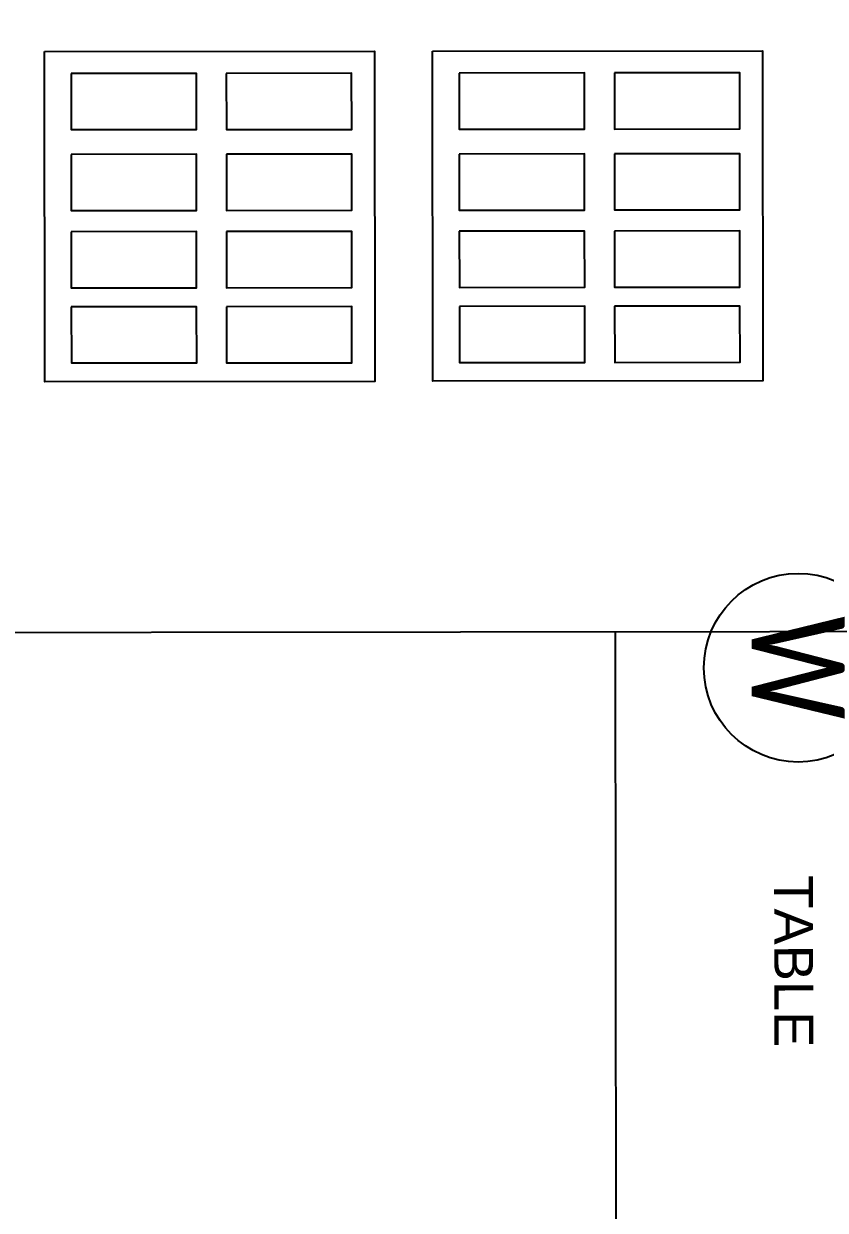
# Model space of a CAD drawing. Header units: feet. Extents: x -99009 to 3252343, y -11094690 to 9035152.
# Drawn here: x 2525981 to 2528132, y -1954768 to -1951585 of the extents above; entities that cross this region are included whole.
import ezdxf

# ---------------------------------------------------------------- set-up
doc = ezdxf.new("R2010")
doc.units = ezdxf.units.FT
doc.linetypes.add('HIDDEN', pattern=[0.375, 0.25, -0.125])
for name, color, linetype in [('1', 1, 'Continuous'), ('K-LINE', 7, 'Continuous'), ('TEXT DETAILS', 190, 'Continuous')]:
    doc.layers.add(name, color=color, linetype=linetype)
doc.layers.add('WALL', color=10, linetype='Continuous', lineweight=40)
doc.styles.add('Arial$001H0', font='arial.ttf')
doc.styles.add('CALIBRI', font='calibri.ttf', dxfattribs={"width": 0.8})

# ---------------------------------------------------------------- blocks, each defined once
blk = doc.blocks.new('W')
at = {"layer": 'TEXT DETAILS', "linetype": 'HIDDEN', "ltscale": 0.5}
blk.add_lwpolyline([(0, 0), (0, -500)], dxfattribs=at)
at = {"layer": 'TEXT DETAILS'}
blk.add_circle((0, -753), 253, dxfattribs=at)
at = {"layer": 'TEXT DETAILS', "insert": (0, -753), "char_height": 250, "width": 261.905, "attachment_point": 5, "style": 'CALIBRI'}
blk.add_mtext('W', dxfattribs=at)
blk = doc.blocks.new('WALL W SIDE')
blk.add_blockref('W', (3125, -200))

msp = doc.modelspace()

# ---------------------------------------------------------------- linework, layer by layer
at = {"color": 7, "linetype": 'Continuous', "lineweight": 25, "transparency": 33554684}
msp.add_line((2527568.68214, -1953215.55621), (2527572.56872, -1956638.74932), dxfattribs=at)
msp.add_lwpolyline([(2523837.91884, -1956642.98952), (2523834.03226, -1953219.79641), (2528812.62163, -1953214.14388), (2528816.50821, -1956637.33699)], dxfattribs=at)
at = {"layer": '1'}
msp.add_arc((2520410.24778, -1978395.99612), 100000, 84.1346387202, 194.3871675539, dxfattribs=at)
at = {"layer": 'K-LINE', "transparency": 33554687}
for points in [[(2526037.07166, -1951659.72512), (2526922.81307, -1951658.71948), (2526923.81871, -1952544.46089), (2526038.0773, -1952545.46653), (2526037.07166, -1951659.72512)], [(2527078.55955, -1951658.54265), (2527964.30096, -1951657.53701), (2527965.30661, -1952543.27842), (2527079.56519, -1952544.28406), (2527078.55955, -1951658.54265)]]:
    msp.add_lwpolyline(points, dxfattribs=at)
at = {"layer": 'K-LINE', "color": 1}
for points in [[(2527566.46311, -1951717.01138), (2527566.6341, -1951867.61716), (2527903.05222, -1951867.23521), (2527902.88122, -1951716.62942)], [(2526108.36441, -1951718.66686), (2526108.5354, -1951869.27264), (2526444.95352, -1951868.89068), (2526444.78252, -1951718.2849)], [(2526524.97521, -1951718.19385), (2526525.14621, -1951868.79964), (2526861.56432, -1951868.41768), (2526861.39333, -1951717.81189)], [(2527149.8523, -1951717.48439), (2527150.0233, -1951868.09017), (2527486.44141, -1951867.70821), (2527486.27042, -1951717.10243)], [(2526108.61091, -1951935.7739), (2526108.7819, -1952086.37968), (2526445.20001, -1952085.99772), (2526445.02902, -1951935.39194)], [(2526525.22171, -1951935.30089), (2526525.3927, -1952085.90668), (2526861.81082, -1952085.52472), (2526861.63982, -1951934.91893)], [(2527150.0988, -1951934.59143), (2527150.26979, -1952085.19721), (2527486.68791, -1952084.81525), (2527486.51691, -1951934.20947)], [(2527566.7096, -1951934.11842), (2527566.8806, -1952084.7242), (2527903.29871, -1952084.34225), (2527903.12772, -1951933.73646)], [(2526108.8463, -1952143.10134), (2526109.01729, -1952293.70712), (2526445.43541, -1952293.32517), (2526445.26441, -1952142.71938)], [(2526525.4571, -1952142.62833), (2526525.6281, -1952293.23412), (2526862.04621, -1952292.85216), (2526861.87522, -1952142.24638)], [(2527150.33419, -1952141.91887), (2527150.50518, -1952292.52465), (2527486.9233, -1952292.14269), (2527486.75231, -1952141.53691)], [(2527566.945, -1952141.44586), (2527567.11599, -1952292.05165), (2527903.5341, -1952291.66969), (2527903.36311, -1952141.0639)], [(2526109.07503, -1952344.56103), (2526109.24602, -1952495.16681), (2526445.66414, -1952494.78485), (2526445.49314, -1952344.17907)], [(2526525.68583, -1952344.08802), (2526525.85683, -1952494.6938), (2526862.27494, -1952494.31184), (2526862.10395, -1952343.70606)], [(2527150.56292, -1952343.37855), (2527150.73392, -1952493.98434), (2527487.15203, -1952493.60238), (2527486.98104, -1952342.9966)], [(2527567.17373, -1952342.90555), (2527567.34472, -1952493.51133), (2527903.76284, -1952493.12937), (2527903.59184, -1952342.52359)]]:
    msp.add_lwpolyline(points, close=True, dxfattribs=at)

# ---------------------------------------------------------------- block references
at = {"layer": 'WALL', "rotation": 270.0650517140735}
msp.add_blockref('WALL W SIDE', (2529009.18429, -1950186.51787), dxfattribs=at)

# ---------------------------------------------------------------- texts
at = {"color": 7, "transparency": 33554684, "style": 'Arial$001H0'}
msp.add_text('TABLE', height=104.399645, rotation=270.06505171, dxfattribs=at).set_placement((2527995.23514, -1953869.32998))

doc.saveas('drawing.dxf')
